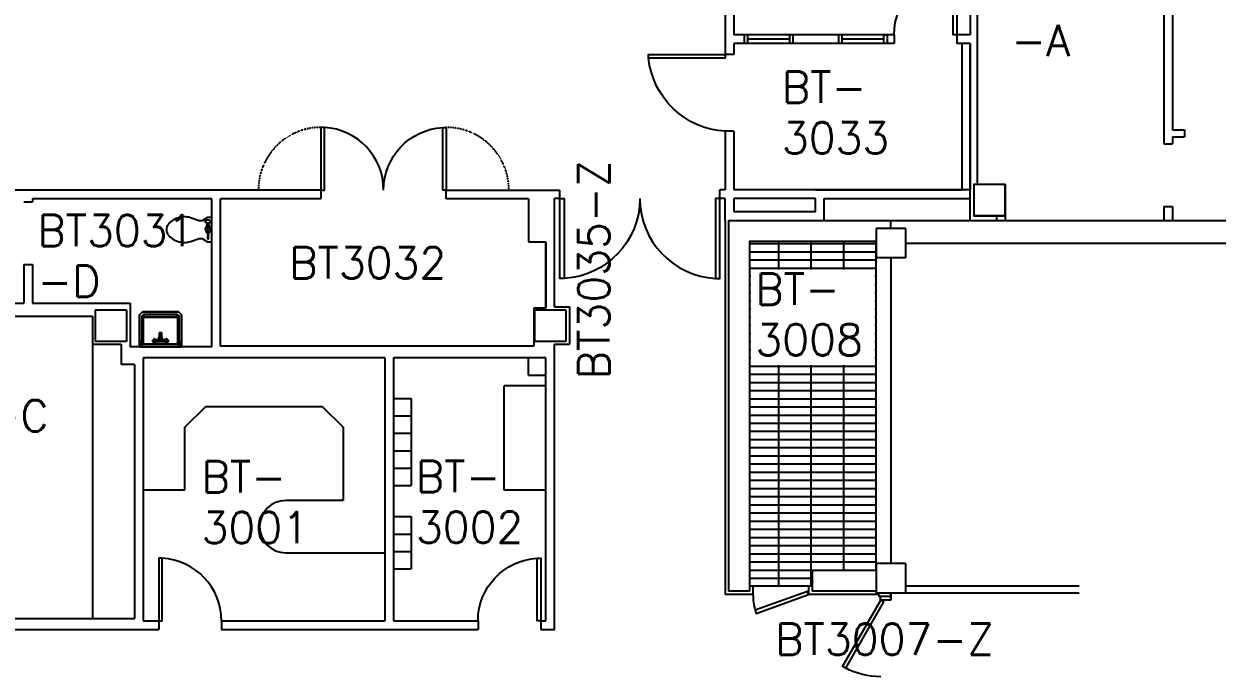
# Model space of a CAD drawing. Extents: x 2912 to 7121, y 18087 to 19938.
# Drawn here: x 5547 to 6233, y 18864 to 19237 of the extents above; entities that cross this region are included whole.
import ezdxf

# ---------------------------------------------------------------- set-up
doc = ezdxf.new("R2010")
doc.units = 0
doc.header["$MEASUREMENT"] = 0
doc.linetypes.add('08224_0-UIHC_NEW_FLOOR_PLA', pattern=[0.1875, 0.125, -0.0625])
for name, color, linetype in [('ARDOOR', 7, 'CONTINUOUS'), ('ARROOMNO', 4, 'CONTINUOUS'), ('ARWALL', 7, 'CONTINUOUS'), ('ARWINDOW', 7, 'CONTINUOUS'), ('COL', 14, 'CONTINUOUS'), ('EXDOOR', 8, 'CONTINUOUS'), ('EXWALL', 8, 'CONTINUOUS'), ('MILL', 1, 'CONTINUOUS'), ('MPFIXTURE', 3, 'CONTINUOUS')]:
    doc.layers.add(name, color=color, linetype=linetype)
doc.styles.add('ROMANS', font='romans.shx', dxfattribs={"height": 18})

msp = doc.modelspace()

# ---------------------------------------------------------------- hatches: boundary and pattern name
at = {"layer": 'EXWALL'}
h = msp.add_hatch(dxfattribs=at)
h.set_pattern_fill('GRATE', color=256, scale=150, style=0)
h.paths.add_polyline_path([(6037.22, 19112.21), (5964.47, 19112.21), (5964.47, 18914.33), (6000.47, 18914.33), (6000.47, 18923.33), (6037.22, 18923.33), (6037.22, 19111.21)])
h.paths.add_polyline_path([(6036.51, 19096.12), (5965.2, 19096.12), (5965.2, 19041.05), (6036.51, 19041.05)], flags=16)

# ---------------------------------------------------------------- linework, layer by layer
at = {"layer": 'ARDOOR'}
msp.add_line((5950.47, 18938.71), (5950.47, 18933.71), dxfattribs=at)
at = {"layer": 'ARDOOR', "flags": 128}
for points in [[(6047.56, 19230.87, -0.396592), (6081.56, 19267.07), (6083.56, 19267.12), (6083.56, 19230.87), (6081.56, 19230.87), (6081.56, 19267.07)], [(5950.47, 19175.46, -0.368403), (5906.47, 19217.46), (5906.47, 19217.46), (5906.47, 19219.46), (5950.47, 19219.46), (5950.47, 19217.46), (5906.47, 19217.46)], [(5754.22, 19141.71, 0.39805), (5720.22, 19177.65), (5718.22, 19177.71), (5718.22, 19141.71), (5720.22, 19141.71), (5720.22, 19177.65)], [(5754.22, 19141.71, -0.39805), (5788.22, 19177.65), (5790.22, 19177.71), (5790.22, 19141.71), (5788.22, 19141.71), (5788.22, 19177.65)], [(5901.47, 19136.87, -0.39805), (5858.02, 19090.94), (5855.47, 19090.87), (5855.47, 19136.87), (5858.02, 19136.87), (5858.02, 19090.94)], [(5901.47, 19136.87, 0.39805), (5944.92, 19090.94), (5947.47, 19090.87), (5947.47, 19136.87), (5944.91, 19136.87), (5944.92, 19090.94)], [(5660.97, 18894.33, 0.39805), (5626.97, 18930.28), (5624.97, 18930.33), (5624.97, 18894.33), (5626.97, 18894.33), (5626.97, 18930.28)], [(5808.47, 18894.33, -0.39805), (5842.47, 18930.28), (5844.47, 18930.33), (5844.47, 18894.33), (5842.47, 18894.33), (5842.47, 18930.28)], [(6039.97, 18862.21, -0.121076), (6019.57, 18867.22), (6019.56, 18867.19), (6017.97, 18868.1), (6039.97, 18906.21), (6041.56, 18905.29), (6019.56, 18867.19)]]:
    msp.add_lwpolyline(points, format="xyb", dxfattribs=at)
at = {"layer": 'ARDOOR', "linetype": '08224_0-UIHC_NEW_FLOOR_PLA'}
for centre, start, end in [((5718.22, 19141.71), 90, 180), ((5790.22, 19141.71), 0, 90)]:
    msp.add_arc(centre, 36, start, end, dxfattribs=at)
at = {"layer": 'ARWALL', "linetype": 'BYBLOCK'}
for p, q in [((6091.22, 19330.87), (6091.22, 19230.87)), ((6095.22, 19301.71), (6095.22, 19144.96)), ((6095.22, 19301.71), (6095.22, 19144.96)), ((6202.53, 19301.71), (6202.53, 19168.21)), ((6207.53, 19301.71), (6207.53, 19176.21)), ((6091.22, 19225.87), (6091.22, 19141.96)), ((6091.22, 19124.21), (6091.22, 19224.96)), ((6207.53, 19176.21), (6214.53, 19176.21)), ((6214.53, 19176.21), (6214.53, 19172.21)), ((6202.53, 19168.21), (6207.53, 19168.21)), ((6207.53, 19172.21), (6214.53, 19172.21)), ((6207.53, 19172.21), (6207.53, 19168.21)), ((5790.22, 19141.71), (5855.47, 19141.71)), ((6002.47, 19141.87), (6086.97, 19141.87)), ((5837.47, 19136.71), (5790.22, 19136.71)), ((5852.47, 19074.71), (5852.47, 19136.87)), ((5955.47, 19136.87), (5955.47, 19129.21)), ((6002.47, 19129.21), (6002.47, 19136.87)), ((6007.47, 19136.87), (6091.22, 19136.87)), ((6007.47, 19124.21), (6007.47, 19136.87)), ((6002.47, 19129.21), (5955.47, 19129.21)), ((6106.47, 19126.96), (6106.47, 19124.21)), ((6111.47, 19126.96), (6111.47, 19124.21)), ((6202.53, 19132.21), (6202.53, 19124.21)), ((6202.53, 19132.21), (6207.53, 19132.21)), ((6207.53, 19132.21), (6207.53, 19124.21)), ((5950.47, 19124.21), (5950.47, 18909.33)), ((6045.72, 19119.71), (6045.72, 19124.21)), ((5847.47, 19073.96), (5847.47, 19111.96)), ((5852.47, 19074.71), (5860.97, 19074.71)), ((5860.97, 19074.71), (5860.97, 19053.14)), ((5852.47, 18889.33), (5852.47, 19053.14)), ((5852.47, 19053.14), (5860.97, 19053.14)), ((5847.47, 18894.33), (5847.47, 19045.33)), ((6153.98, 18914.21), (6054.22, 18914.21)), ((6038.72, 18909.33), (6038.72, 18908.21)), ((6039.72, 18908.21), (6038.72, 18908.21)), ((6039.72, 18906.21), (6039.72, 18908.21)), ((6045.72, 18908.21), (6039.72, 18908.21)), ((6045.72, 18906.21), (6039.72, 18906.21)), ((6045.72, 18906.21), (6039.72, 18906.21)), ((6045.72, 18906.21), (6045.72, 18910.21)), ((6045.72, 18910.21), (6045.72, 18908.21)), ((6045.72, 18908.21), (6045.72, 18906.21)), ((6045.72, 18908.21), (6045.72, 18906.21)), ((6153.98, 18910.21), (6054.22, 18910.21))]:
    msp.add_line(p, q, dxfattribs=at)
at = {"layer": 'ARWALL'}
for p, q in [((5950.47, 19248.46), (5950.47, 19219.46)), ((5955.47, 19248.46), (5955.47, 19230.87)), ((6047.56, 19230.87), (5955.47, 19230.87)), ((6047.56, 19230.87), (6047.56, 19225.87)), ((6091.22, 19230.87), (6083.56, 19230.87)), ((6083.56, 19230.87), (6083.56, 19225.87)), ((5955.47, 19225.87), (5955.47, 19219.46)), ((6047.56, 19225.87), (5955.47, 19225.87)), ((6091.22, 19225.87), (6083.56, 19225.87)), ((6086.47, 19225.87), (6086.47, 19141.87)), ((6091.22, 19225.87), (6091.22, 19141.96)), ((5955.47, 19219.46), (5950.47, 19219.46)), ((5950.47, 19175.46), (5950.47, 19141.87)), ((5955.47, 19175.46), (5950.47, 19175.46)), ((5955.47, 19175.46), (5955.47, 19141.87)), ((5718.22, 19141.71), (5396.34, 19141.71)), ((5718.22, 19141.71), (5718.22, 19136.71)), ((5790.22, 19136.71), (5790.22, 19141.71)), ((5855.47, 19136.87), (5855.47, 19141.71)), ((5950.47, 19141.87), (5947.47, 19141.87)), ((5947.47, 19136.87), (5947.47, 19141.87)), ((6091.22, 19141.87), (5955.47, 19141.87)), ((5547.47, 19134.96), (5552.47, 19134.96)), ((5655.47, 19136.71), (5552.47, 19136.71)), ((5552.47, 19136.71), (5552.47, 19134.96)), ((5655.47, 19051.71), (5655.47, 19136.71)), ((5718.22, 19136.71), (5660.47, 19136.71)), ((5660.47, 19051.96), (5660.47, 19136.71)), ((5837.47, 19136.71), (5837.47, 19111.96)), ((5855.47, 19136.87), (5852.47, 19136.87)), ((5950.47, 19136.87), (5947.47, 19136.87)), ((5950.47, 19124.21), (5950.47, 19136.87)), ((6002.47, 19136.87), (5955.47, 19136.87)), ((5837.47, 19111.96), (5847.47, 19111.96)), ((5847.47, 19111.96), (5847.47, 19073.96)), ((5547.47, 19098.96), (5547.47, 19076.71)), ((5547.47, 19098.96), (5552.47, 19098.96)), ((5552.47, 19098.96), (5552.47, 19076.71)), ((5486.97, 19076.71), (5547.47, 19076.71)), ((5552.47, 19076.71), (5608.47, 19076.71)), ((5608.47, 19076.71), (5608.47, 19051.71)), ((5847.47, 19073.96), (5840.47, 19073.96)), ((5840.47, 19073.96), (5840.47, 19051.96)), ((5498.97, 19069.21), (5586.97, 19069.21)), ((5586.97, 19069.21), (5586.97, 19053.14)), ((5586.97, 19053.14), (5603.47, 19053.14)), ((5603.47, 19053.14), (5603.47, 19041.45)), ((5655.47, 19051.71), (5608.47, 19051.71)), ((5840.47, 19051.96), (5660.47, 19051.96)), ((5754.97, 19045.33), (5615.97, 19045.33)), ((5615.97, 19045.33), (5615.97, 18894.33)), ((5754.97, 19045.33), (5754.97, 18894.33)), ((5847.47, 19045.33), (5759.97, 19045.33)), ((5759.97, 19045.33), (5759.97, 18894.33)), ((5610.97, 19041.45), (5603.47, 19041.45)), ((5610.97, 19041.45), (5610.97, 18895.71)), ((5847.47, 19041.45), (5847.47, 19041.45)), ((5624.97, 18894.33), (5624.97, 18889.33)), ((5660.97, 18894.33), (5660.97, 18889.33)), ((5808.47, 18894.33), (5808.47, 18889.33)), ((5844.47, 18894.33), (5844.47, 18889.33)), ((5844.47, 18894.33), (5847.47, 18894.33))]:
    msp.add_line(p, q, dxfattribs=at)
at = {"layer": 'ARWALL', "linetype": 'CONTINUOUS'}
for p, q in [((5486.97, 18895.71), (5610.97, 18895.71)), ((5615.97, 18894.33), (5624.97, 18894.33)), ((5660.97, 18894.33), (5754.97, 18894.33)), ((5759.97, 18894.33), (5808.47, 18894.33)), ((5486.97, 18889.33), (5624.97, 18889.33)), ((5660.97, 18889.33), (5808.47, 18889.33)), ((5844.47, 18889.33), (5852.47, 18889.33))]:
    msp.add_line(p, q, dxfattribs=at)
at = {"layer": 'ARWINDOW'}
for p, q in [((5961.38, 19230.87), (5961.38, 19225.87)), ((5963.38, 19230.87), (5961.38, 19230.87)), ((5987.38, 19230.87), (5963.38, 19230.87)), ((5963.38, 19230.87), (5963.38, 19225.87)), ((5987.38, 19230.87), (5987.38, 19225.87)), ((5989.38, 19230.87), (5989.38, 19225.87)), ((6015.56, 19230.87), (6015.56, 19225.87)), ((6017.56, 19230.87), (6015.56, 19230.87)), ((6041.56, 19230.87), (6017.56, 19230.87)), ((6017.56, 19230.87), (6017.56, 19225.87)), ((6041.56, 19230.87), (6041.56, 19225.87)), ((6041.56, 19230.87), (6043.56, 19230.87)), ((6043.56, 19230.87), (6043.56, 19225.87)), ((5963.38, 19225.87), (5961.38, 19225.87)), ((5987.38, 19228.37), (5963.38, 19228.37)), ((5987.38, 19225.87), (5963.38, 19225.87)), ((6017.56, 19225.87), (6015.56, 19225.87)), ((6041.56, 19228.37), (6017.56, 19228.37)), ((6041.56, 19225.87), (6017.56, 19225.87)), ((6043.56, 19225.87), (6041.56, 19225.87))]:
    msp.add_line(p, q, dxfattribs=at)
at = {"layer": 'COL'}
for p, q in [((6093.47, 19144.96), (6093.47, 19126.96)), ((6111.47, 19144.96), (6093.47, 19144.96)), ((6111.47, 19144.96), (6111.47, 19126.96)), ((6111.47, 19126.96), (6093.47, 19126.96)), ((6037.22, 19119.71), (6037.22, 19102.71)), ((6054.22, 19119.71), (6037.22, 19119.71)), ((6054.22, 19119.71), (6054.22, 19102.71)), ((6054.22, 19102.71), (6037.22, 19102.71)), ((5588.47, 19072.71), (5588.47, 19054.71)), ((5606.47, 19072.71), (5588.47, 19072.71)), ((5606.47, 19072.71), (5606.47, 19054.71)), ((5840.97, 19072.71), (5840.97, 19054.71)), ((5858.97, 19072.71), (5840.97, 19072.71)), ((5858.97, 19072.71), (5858.97, 19054.71)), ((5606.47, 19054.71), (5588.47, 19054.71)), ((5858.97, 19054.71), (5840.97, 19054.71)), ((6037.22, 18927.21), (6037.22, 18910.21)), ((6054.22, 18927.21), (6037.22, 18927.21)), ((6037.22, 18927.21), (6037.22, 18910.21)), ((6054.22, 18927.21), (6037.22, 18927.21)), ((6054.22, 18927.21), (6054.22, 18910.21)), ((6054.22, 18927.21), (6054.22, 18910.21)), ((6054.22, 18910.21), (6037.22, 18910.21)), ((6054.22, 18910.21), (6037.22, 18910.21))]:
    msp.add_line(p, q, dxfattribs=at)
at = {"layer": 'COL', "linetype": 'CONTINUOUS'}
msp.add_lwpolyline([(6111.47, 19126.96), (6111.47, 19144.96), (6093.47, 19144.96), (6093.47, 19126.96), (6111.47, 19126.96)], dxfattribs=at)
at = {"layer": 'EXDOOR', "flags": 128}
msp.add_lwpolyline([(5966.47, 18909.33, 0.071027), (5967.75, 18900.38), (5967.75, 18900.38), (5968.37, 18898.48), (5998.47, 18909.33), (5997.79, 18911.21), (5967.75, 18900.38), (5968.31, 18898.46)], format="xyb", dxfattribs=at)
at = {"layer": 'EXWALL'}
for p, q in [((5952.47, 19124.21), (6106.47, 19124.21)), ((5952.47, 19124.21), (5952.47, 18911.33)), ((6045.72, 19124.21), (6435.72, 19124.21)), ((6045.72, 19119.71), (6045.72, 19124.21)), ((5964.47, 19112.21), (5964.47, 18911.33)), ((6054.22, 19111.21), (6277.22, 19111.21)), ((6045.72, 19102.71), (6045.72, 18927.21))]:
    msp.add_line(p, q, dxfattribs=at)
at = {"layer": 'EXWALL', "linetype": 'CONTINUOUS'}
for p, q in [((6000.47, 18923.33), (6000.47, 18911.33)), ((5966.47, 18914.33), (5966.47, 18909.33)), ((5998.47, 18914.33), (5998.47, 18909.33)), ((5966.47, 18909.33), (5950.47, 18909.33)), ((5964.47, 18911.33), (5952.47, 18911.33)), ((6038.72, 18909.33), (5998.47, 18909.33)), ((6037.22, 18911.33), (6000.47, 18911.33))]:
    msp.add_line(p, q, dxfattribs=at)
at = {"layer": 'EXWALL'}
for points in [[(6000.47, 18923.33), (6037.22, 18923.33), (6037.22, 19112.21), (5964.47, 19112.21)], [(6037.22, 19112.21), (5964.47, 19112.21), (5964.47, 18914.33), (6000.47, 18914.33), (6000.47, 18923.33), (6037.22, 18923.33), (6037.22, 19111.21), (6037.22, 19112.21)]]:
    msp.add_lwpolyline(points, dxfattribs=at)
at = {"layer": 'MILL', "linetype": 'BYBLOCK'}
for p, q in [((5586.97, 19053.14), (5586.97, 18895.71)), ((5837.47, 19035.33), (5837.47, 19045.33)), ((5823.47, 18969.33), (5823.47, 19029.33)), ((5759.97, 19022.02), (5769.97, 19022.02)), ((5759.97, 19012.02), (5769.97, 19012.02)), ((5759.97, 19002.02), (5769.97, 19002.02)), ((5759.97, 18992.02), (5769.97, 18992.02)), ((5759.97, 18982.02), (5769.97, 18982.02)), ((5759.97, 18972.02), (5769.97, 18972.02)), ((5759.97, 18954.16), (5769.97, 18954.16)), ((5759.97, 18944.16), (5769.97, 18944.16)), ((5759.97, 18934.16), (5769.97, 18934.16)), ((5759.97, 18924.16), (5769.97, 18924.16))]:
    msp.add_line(p, q, dxfattribs=at)
at = {"layer": 'MILL'}
for p, q in [((5837.47, 19035.33), (5847.47, 19035.33)), ((5847.47, 19029.33), (5823.47, 19029.33)), ((5639.97, 19005.45), (5651.97, 19017.45)), ((5651.97, 19017.45), (5718.97, 19017.45)), ((5718.97, 19017.45), (5730.97, 19005.45)), ((5769.97, 19022.02), (5769.97, 18972.02)), ((5639.97, 18969.45), (5639.97, 19005.45)), ((5730.97, 19005.45), (5730.97, 18963.39)), ((5615.97, 18969.45), (5639.97, 18969.45)), ((5847.47, 18969.33), (5823.47, 18969.33)), ((5730.97, 18963.39), (5697.97, 18963.39)), ((5769.97, 18954.16), (5769.97, 18924.16)), ((5697.97, 18933.39), (5754.97, 18933.39))]:
    msp.add_line(p, q, dxfattribs=at)
msp.add_arc((5697.97, 18948.39), 15, 90, 270, dxfattribs=at)
at = {"layer": 'MPFIXTURE'}
for p, q in [((5651.87, 19123.12), (5651.87, 19124.13)), ((5651.93, 19124.19), (5652.43, 19124.19)), ((5652.43, 19123.06), (5651.93, 19123.06)), ((5652.43, 19121.11), (5652.43, 19121.33)), ((5652.49, 19121.39), (5652.82, 19121.39)), ((5652.82, 19121.05), (5652.49, 19121.05)), ((5652.82, 19121.39), (5652.82, 19122.89)), ((5652.82, 19121.04), (5652.82, 19121.05)), ((5652.82, 19120.64), (5652.82, 19121.05)), ((5652.82, 19120.79), (5652.82, 19120.64)), ((5652.88, 19119.28), (5653.09, 19119.64)), ((5653.09, 19118.91), (5652.88, 19119.28)), ((5653.09, 19119.64), (5653.51, 19119.64)), ((5653.51, 19118.91), (5653.09, 19118.91)), ((5653.51, 19119.64), (5653.72, 19119.28)), ((5653.72, 19119.28), (5653.51, 19118.91)), ((5653.78, 19121.39), (5653.78, 19122.89)), ((5653.78, 19121.39), (5654.1, 19121.39)), ((5653.78, 19121.04), (5653.78, 19121.05)), ((5653.78, 19120.64), (5653.78, 19121.05)), ((5654.1, 19121.05), (5653.78, 19121.05)), ((5654.16, 19121.33), (5654.16, 19121.11)), ((5654.17, 19124.19), (5654.66, 19124.19)), ((5654.66, 19123.06), (5654.17, 19123.06)), ((5654.72, 19124.13), (5655.47, 19124.13)), ((5654.72, 19123.12), (5655.47, 19123.12)), ((5652.44, 19117.42), (5652.44, 19117.64)), ((5652.5, 19117.7), (5652.74, 19117.7)), ((5652.74, 19117.36), (5652.5, 19117.36)), ((5652.74, 19117.95), (5652.74, 19117.7)), ((5652.74, 19117.36), (5652.74, 19116.87)), ((5652.8, 19116.81), (5653.81, 19116.81)), ((5653.15, 19116.81), (5652.98, 19114.03)), ((5653.64, 19114.04), (5653.48, 19116.81)), ((5653.87, 19117.7), (5653.86, 19117.95)), ((5653.87, 19117.7), (5654.11, 19117.7)), ((5654.11, 19117.36), (5653.87, 19117.36)), ((5653.87, 19116.87), (5653.87, 19117.36)), ((5654.17, 19117.64), (5654.17, 19117.42))]:
    msp.add_line(p, q, dxfattribs=at)
at = {"layer": 'MPFIXTURE', "linetype": 'BYBLOCK'}
msp.add_lwpolyline([(5648.28, 19113.92), (5649.88, 19113.92), (5652.97, 19111.96), (5655.47, 19111.96), (5655.47, 19125.96), (5652.97, 19125.96), (5649.88, 19124), (5648.28, 19124), (5643.15, 19125.8, 0.08237), (5639.75, 19126.36, 0.08237), (5636.36, 19125.8, 0.073528), (5632.81, 19124.27, 0.084425), (5630.1, 19121.62, 0.117036), (5629.47, 19118.96, 0.117036), (5630.1, 19116.29, 0.084425), (5632.81, 19113.65, 0.074791), (5636.63, 19111.97, 0.09898), (5639.75, 19111.55, 0.08237), (5643.15, 19112.12)], format="xyb", close=True, dxfattribs=at)
at = {"layer": 'MPFIXTURE'}
msp.add_circle((5653.3, 19119.28), 1.44, dxfattribs=at)
for centre, radius, start, end in [((5651.93, 19124.13), 0.0602, 90, 180), ((5651.93, 19123.12), 0.0602, 180, 270), ((5652.89, 19123.52), 0.816, 118.48793, 124.40306), ((5652.91, 19123.78), 0.865, 235.94062, 241.51207), ((5652.49, 19121.33), 0.0602, 90, 180), ((5652.49, 19121.11), 0.0602, 180, 270), ((5653.14, 19123.06), 1.33, 102.66875, 118.48793), ((5653.14, 19124.19), 1.33, 241.51207, 257.33125), ((5653.3, 19122.34), 2.08, 90, 102.66875), ((5653.3, 19124.91), 2.08, 257.33125, 270), ((5653.3, 19122.34), 2.08, 77.33125, 90), ((5653.3, 19124.91), 2.08, 270, 282.66875), ((5653.46, 19123.06), 1.33, 61.51207, 77.33125), ((5653.46, 19124.19), 1.33, 282.66875, 298.48793), ((5653.71, 19123.52), 0.816, 55.59694, 61.51207), ((5653.71, 19123.73), 0.816, 298.48793, 304.40306), ((5654.1, 19121.33), 0.0602, 0, 90), ((5654.1, 19121.11), 0.0602, 270, 0), ((5654.66, 19124.13), 0.0602, 0, 90), ((5654.66, 19123.12), 0.0602, 270, 0), ((5652.5, 19117.64), 0.0602, 90, 180), ((5652.5, 19117.42), 0.0602, 180, 270), ((5652.8, 19116.87), 0.0602, 180, 270), ((5653.31, 19114.03), 0.329, 180, 1.70769), ((5653.81, 19116.87), 0.0602, 270, 0), ((5654.11, 19117.64), 0.0602, 0, 90), ((5654.11, 19117.42), 0.0602, 270, 0)]:
    msp.add_arc(centre, radius, start, end, dxfattribs=at)
for points, invisible_edges in [([(5616.29, 19070.21, -12), (5615.67, 19071.71, -12), (5613.97, 19070.01, -12), (5615.47, 19069.39, -12)], 5), ([(5616.29, 19070.21, -12.25), (5615.47, 19069.39, -12.25), (5613.97, 19070.01, -12.25), (5615.67, 19071.71, -12.25)], 10), ([(5635.65, 19070.21, -12), (5636.27, 19071.71, -12), (5615.67, 19071.71, -12), (5616.29, 19070.21, -12)], 5), ([(5635.65, 19070.21, -12.25), (5616.29, 19070.21, -12.25), (5615.67, 19071.71, -12.25), (5636.27, 19071.71, -12.25)], 10), ([(5636.47, 19069.39, -12), (5637.97, 19070.01, -12), (5636.27, 19071.71, -12), (5635.65, 19070.21, -12)], 5), ([(5636.47, 19069.39, -12.25), (5635.65, 19070.21, -12.25), (5636.27, 19071.71, -12.25), (5637.97, 19070.01, -12.25)], 10), ([(5615.47, 19054.91, -12), (5615.47, 19069.39, -12), (5613.97, 19070.01, -12), (5613.97, 19054.91, -12)], 2), ([(5615.47, 19054.91, -12.25), (5613.97, 19054.91, -12.25), (5613.97, 19070.01, -12.25), (5615.47, 19069.39, -12.25)], 4), ([(5613.97, 19054.91, -12.25), (5613.97, 19054.91, -12), (5613.97, 19070.01, -12), (5613.97, 19070.01, -12.25)], 1), ([(5615.94, 19053.21, -24), (5615.44, 19054.91, -12), (5615.44, 19069.39, -12), (5615.94, 19068.01, -24)], 1), ([(5615.97, 19053.21, -24), (5615.97, 19068.01, -24), (5615.47, 19069.39, -12), (5615.47, 19054.91, -12)], 8), ([(5615.97, 19068.01, -24), (5635.97, 19068.01, -24), (5635.27, 19068.71, -24), (5616.67, 19068.71, -24)], 1), ([(5615.97, 19053.21, -24), (5635.97, 19053.21, -24), (5635.97, 19068.01, -24), (5615.97, 19068.01, -24)], 4), ([(5636.47, 19054.91, -12), (5636.47, 19069.39, -12), (5635.97, 19068.01, -24), (5635.97, 19053.21, -24)], 8), ([(5636.5, 19054.91, -12), (5636, 19053.21, -24), (5636, 19068.01, -24), (5636.5, 19069.39, -12)], 1), ([(5636.47, 19054.91, -12), (5637.97, 19054.91, -12), (5637.97, 19070.01, -12), (5636.47, 19069.39, -12)], 4), ([(5636.47, 19054.91, -12.25), (5636.47, 19069.39, -12.25), (5637.97, 19070.01, -12.25), (5637.97, 19054.91, -12.25)], 2), ([(5637.97, 19070.01, -12.25), (5637.97, 19070.01, -12), (5637.97, 19054.91, -12), (5637.97, 19054.91, -12.25)], 4), ([(5613.97, 19051.71, -10.3), (5613.97, 19053.21, -10.3), (5613.97, 19054.91, -12), (5613.97, 19051.71, -12)], 4), ([(5613.97, 19051.71, -12), (5613.97, 19054.91, -12), (5613.97, 19054.91, -12.25), (5613.97, 19051.71, -12.25)], 3), ([(5636.8, 19053.21), (5637.97, 19053.21, -1.17), (5613.97, 19053.21, -1.17), (5615.14, 19053.21)], 2), ([(5613.97, 19051.71, -1.17), (5613.97, 19053.21, -1.17), (5613.97, 19053.21, -10.3), (5613.97, 19051.71, -10.3)], 4), ([(5615.44, 19053.21, -10.3), (5615.44, 19054.91, -12), (5615.44, 19054.91, -12), (5615.94, 19053.21, -24)], 4), ([(5615.47, 19053.21, -10.3), (5615.97, 19053.21, -24), (5615.47, 19054.91, -12)], 2), ([(5636.47, 19053.21, -10.3), (5636.47, 19054.91, -12), (5635.97, 19053.21, -24)], 2), ([(5636.5, 19053.21, -10.3), (5636, 19053.21, -24), (5636, 19053.21, -24), (5636.5, 19054.91, -12)], 4), ([(5637.97, 19051.71, -10.3), (5637.97, 19051.71, -12), (5637.97, 19054.91, -12), (5637.97, 19053.21, -10.3)], 2), ([(5637.97, 19051.71, -12), (5637.97, 19051.71, -12.25), (5637.97, 19054.91, -12.25), (5637.97, 19054.91, -12)], 12), ([(5637.97, 19051.71, -1.17), (5637.97, 19051.71, -10.3), (5637.97, 19053.21, -10.3), (5637.97, 19053.21, -1.17)], 4)]:
    msp.add_3dface(points, dxfattribs=dict(at, invisible_edges=invisible_edges))
for points in [[(5615.67, 19071.71, -12), (5615.67, 19071.71, -12.25), (5613.97, 19070.01, -12.25), (5613.97, 19070.01, -12)], [(5636.27, 19071.71, -12), (5636.27, 19071.71, -12.25), (5615.67, 19071.71, -12.25), (5615.67, 19071.71, -12)], [(5615.67, 19071.71, -12.25), (5615.67, 19071.71, -12), (5636.27, 19071.71, -12)], [(5636.27, 19071.71, -12.25), (5636.27, 19071.71, -12), (5637.97, 19070.01, -12), (5637.97, 19070.01, -12.25)], [(5615.44, 19069.39, -12), (5616.29, 19070.24, -12), (5616.67, 19068.74, -24), (5615.94, 19068.01, -24)], [(5615.47, 19069.39, -12), (5615.97, 19068.01, -24), (5616.67, 19068.71, -24), (5616.29, 19070.21, -12)], [(5635.65, 19070.24, -12), (5635.27, 19068.74, -24), (5616.67, 19068.74, -24), (5616.29, 19070.24, -12)], [(5635.65, 19070.21, -12), (5616.29, 19070.21, -12), (5616.67, 19068.71, -24), (5635.27, 19068.71, -24)], [(5635.27, 19068.74, -24), (5635.65, 19070.24, -12), (5636.5, 19069.39, -12), (5636, 19068.01, -24)], [(5635.27, 19068.71, -24), (5635.97, 19068.01, -24), (5636.47, 19069.39, -12), (5635.65, 19070.21, -12)], [(5625.47, 19054.71, -2.25), (5625.47, 19059.71, -2.25), (5626.47, 19059.71, -2.25), (5626.47, 19054.71, -2.25)], [(5625.47, 19054.71, -1.5), (5626.47, 19054.71, -1.5), (5626.47, 19059.71, -1.5), (5625.47, 19059.71, -1.5)], [(5625.47, 19054.71, -1.5), (5625.47, 19059.71, -1.5), (5625.47, 19059.71, -2.25), (5625.47, 19054.71, -2.25)], [(5626.47, 19059.71, -1.5), (5626.47, 19059.71, -2.25), (5625.47, 19059.71, -2.25), (5625.47, 19059.71, -1.5)], [(5626.47, 19054.71, -1.5), (5626.47, 19054.71, -2.25), (5626.47, 19059.71, -2.25), (5626.47, 19059.71, -1.5)], [(5615.47, 19053.21, -10.3), (5615.47, 19054.91, -12), (5613.97, 19054.91, -12), (5613.97, 19053.21, -10.3)], [(5637.97, 19053.21, -10.3), (5613.97, 19053.21, -10.3), (5613.97, 19053.21, -1.17), (5637.97, 19053.21, -1.17)], [(5615.14, 19051.71), (5615.14, 19053.21), (5613.97, 19053.21, -1.17), (5613.97, 19051.71, -1.17)], [(5636.8, 19051.71), (5636.8, 19053.21), (5615.14, 19053.21), (5615.14, 19051.71)], [(5615.44, 19053.18, -10.3), (5615.97, 19053.21, -24), (5635.97, 19053.21, -24), (5636.5, 19053.18, -10.3)], [(5615.47, 19053.21, -10.3), (5636.47, 19053.21, -10.3), (5635.97, 19053.21, -24), (5615.97, 19053.21, -24)], [(5629.97, 19054.71, -3), (5621.97, 19054.71, -3), (5621.97, 19055.71, -3), (5629.97, 19055.71, -3)], [(5621.97, 19055.71, -2.25), (5629.97, 19055.71, -2.25), (5629.97, 19055.71, -3), (5621.97, 19055.71, -3)], [(5629.97, 19054.71, -2.25), (5629.97, 19055.71, -2.25), (5621.97, 19055.71, -2.25), (5621.97, 19054.71, -2.25)], [(5621.97, 19053.21, -2.25), (5621.97, 19055.71, -2.25), (5621.97, 19055.71, -3), (5621.97, 19053.21, -3)], [(5622.97, 19054.71, -3), (5622.97, 19053.21, -3), (5621.97, 19053.21, -3), (5621.97, 19054.71, -3)], [(5622.97, 19054.71, -2.25), (5621.97, 19054.71, -2.25), (5621.97, 19053.21, -2.25), (5622.97, 19053.21, -2.25)], [(5622.97, 19053.21, -2.25), (5622.97, 19053.21, -3), (5622.97, 19054.71, -3), (5622.97, 19054.71, -2.25)], [(5622.97, 19054.71, -2.25), (5622.97, 19054.71, -3), (5628.97, 19054.71, -3), (5628.97, 19054.71, -2.25)], [(5629.97, 19054.71, -3), (5629.97, 19053.21, -3), (5628.97, 19053.21, -3), (5628.97, 19054.71, -3)], [(5629.97, 19054.71, -2.25), (5628.97, 19054.71, -2.25), (5628.97, 19053.21, -2.25), (5629.97, 19053.21, -2.25)], [(5628.97, 19053.21, -2.25), (5628.97, 19054.71, -2.25), (5628.97, 19054.71, -3), (5628.97, 19053.21, -3)], [(5629.97, 19053.21, -2.25), (5629.97, 19053.21, -3), (5629.97, 19055.71, -3), (5629.97, 19055.71, -2.25)], [(5636.47, 19053.21, -10.3), (5637.97, 19053.21, -10.3), (5637.97, 19054.91, -12), (5636.47, 19054.91, -12)], [(5637.97, 19051.71, -1.17), (5637.97, 19053.21, -1.17), (5636.8, 19053.21), (5636.8, 19051.71)]]:
    msp.add_3dface(points, dxfattribs=at)

# ---------------------------------------------------------------- texts
at = {"layer": 'ARROOMNO', "style": 'ROMANS'}
for s, p in [('-A', (6114.85, 19218.56)), ('BT-', (5983.11, 19191.77, -0.29)), ('3033', (5983.11, 19162.62, -0.29)), ('BT3031', (5555.22, 19109.43)), ('BT3032', (5699.98, 19090.95)), ('-D', (5555.22, 19080.29)), ('BT-', (5967.89, 19075.84)), ('3008', (5967.89, 19046.69)), ('3031-C', (5463.73, 19003.04)), ('BT-', (5649.58, 18967.96)), ('BT-', (5772.8, 18968.15)), ('3001', (5649.58, 18938.82)), ('3002', (5772.8, 18939.01)), ('BT3007-Z', (5979.29, 18874.75))]:
    msp.add_text(s, height=18, dxfattribs=at).set_placement(p)
msp.add_text('BT3035-Z', height=18, rotation=90, dxfattribs=at).set_placement((5883.99, 19033.05))

# ---------------------------------------------------------------- meshes
at = {"layer": 'MPFIXTURE'}
mesh = msp.add_polyface(dxfattribs=at)
corners = [(5625.97, 19056.71, -24), (5626.47, 19057.57, -24), (5626.83, 19057.21, -24), (5626.97, 19056.71, -24), (5626.83, 19056.21, -24), (5626.47, 19055.84, -24), (5625.97, 19055.71, -24), (5625.47, 19055.84, -24), (5625.1, 19056.21, -24), (5624.97, 19056.71, -24), (5625.1, 19057.21, -24), (5625.47, 19057.57, -24), (5625.97, 19057.71, -24), (5625.97, 19056.71, -23.9), (5626.47, 19057.57, -23.9), (5626.83, 19057.21, -23.9), (5626.97, 19056.71, -23.9), (5626.83, 19056.21, -23.9), (5626.47, 19055.84, -23.9), (5625.97, 19055.71, -23.9), (5625.47, 19055.84, -23.9), (5625.1, 19056.21, -23.9), (5624.97, 19056.71, -23.9), (5625.1, 19057.21, -23.9), (5625.47, 19057.57, -23.9), (5625.97, 19057.71, -23.9)]
mesh.append_faces([[corners[k] for k in face] for face in [(0, 1, 2), (0, 2, 3), (0, 3, 4), (0, 4, 5), (0, 5, 6), (0, 6, 7), (0, 7, 8), (0, 8, 9), (0, 9, 10), (0, 10, 11), (0, 11, 12), (0, 12, 1), (2, 1, 14, 15), (3, 2, 15, 16), (4, 3, 16, 17), (5, 4, 17, 18), (6, 5, 18, 19), (7, 6, 19, 20), (8, 7, 20, 21), (9, 8, 21, 22), (10, 9, 22, 23), (11, 10, 23, 24), (12, 11, 24, 25), (1, 12, 25, 14), (13, 15, 14), (13, 16, 15), (13, 17, 16), (13, 18, 17), (13, 19, 18), (13, 20, 19), (13, 21, 20), (13, 22, 21), (13, 23, 22), (13, 24, 23), (13, 25, 24), (13, 14, 25)]])
mesh = msp.add_polyface(dxfattribs=at)
corners = [(5625.97, 19059.21, -2.25), (5626.23, 19059.65, -2.25), (5626.41, 19059.46, -2.25), (5626.48, 19059.21, -2.25), (5626.41, 19058.95, -2.25), (5626.23, 19058.76, -2.25), (5625.97, 19058.69, -2.25), (5625.71, 19058.76, -2.25), (5625.52, 19058.95, -2.25), (5625.45, 19059.21, -2.25), (5625.52, 19059.46, -2.25), (5625.71, 19059.65, -2.25), (5625.97, 19059.72, -2.25), (5625.97, 19059.21, -3), (5626.23, 19059.65, -3), (5626.41, 19059.46, -3), (5626.48, 19059.21, -3), (5626.41, 19058.95, -3), (5626.23, 19058.76, -3), (5625.97, 19058.69, -3), (5625.71, 19058.76, -3), (5625.52, 19058.95, -3), (5625.45, 19059.21, -3), (5625.52, 19059.46, -3), (5625.71, 19059.65, -3), (5625.97, 19059.72, -3)]
mesh.append_faces([[corners[k] for k in face] for face in [(0, 1, 2), (0, 2, 3), (0, 3, 4), (0, 4, 5), (0, 5, 6), (0, 6, 7), (0, 7, 8), (0, 8, 9), (0, 9, 10), (0, 10, 11), (0, 11, 12), (0, 12, 1), (2, 1, 14, 15), (3, 2, 15, 16), (4, 3, 16, 17), (5, 4, 17, 18), (6, 5, 18, 19), (7, 6, 19, 20), (8, 7, 20, 21), (9, 8, 21, 22), (10, 9, 22, 23), (11, 10, 23, 24), (12, 11, 24, 25), (1, 12, 25, 14), (13, 15, 14), (13, 16, 15), (13, 17, 16), (13, 18, 17), (13, 19, 18), (13, 20, 19), (13, 21, 20), (13, 22, 21), (13, 23, 22), (13, 24, 23), (13, 25, 24), (13, 14, 25)]])
mesh = msp.add_polyface(dxfattribs=at)
corners = [(5623.59, 19055.02, -1), (5621.34, 19055.02, -1), (5621.34, 19055.39, -1), (5623.59, 19055.39, -1), (5623.59, 19055.02, -0.62), (5621.34, 19055.02, -0.62), (5621.34, 19055.39, -0.62), (5623.59, 19055.39, -0.62)]
mesh.append_faces([[corners[k] for k in face] for face in [(4, 7, 6, 5), (7, 3, 2, 6), (3, 0, 1, 2), (0, 4, 5, 1), (4, 0, 3, 7), (6, 2, 1, 5)]])
mesh = msp.add_polyface(dxfattribs=at)
corners = [(5622.47, 19055.21, -2.25), (5622.65, 19055.51, -2.25), (5622.77, 19055.38, -2.25), (5622.82, 19055.21, -2.25), (5622.77, 19055.03, -2.25), (5622.65, 19054.9, -2.25), (5622.47, 19054.85, -2.25), (5622.29, 19054.9, -2.25), (5622.16, 19055.03, -2.25), (5622.11, 19055.21, -2.25), (5622.16, 19055.38, -2.25), (5622.29, 19055.51, -2.25), (5622.47, 19055.56, -2.25), (5622.47, 19055.21, -1), (5622.65, 19055.51, -1), (5622.77, 19055.38, -1), (5622.82, 19055.21, -1), (5622.77, 19055.03, -1), (5622.65, 19054.9, -1), (5622.47, 19054.85, -1), (5622.29, 19054.9, -1), (5622.16, 19055.03, -1), (5622.11, 19055.21, -1), (5622.16, 19055.38, -1), (5622.29, 19055.51, -1), (5622.47, 19055.56, -1)]
mesh.append_faces([[corners[k] for k in face] for face in [(0, 1, 2), (0, 2, 3), (0, 3, 4), (0, 4, 5), (0, 5, 6), (0, 6, 7), (0, 7, 8), (0, 8, 9), (0, 9, 10), (0, 10, 11), (0, 11, 12), (0, 12, 1), (2, 1, 14, 15), (3, 2, 15, 16), (4, 3, 16, 17), (5, 4, 17, 18), (6, 5, 18, 19), (7, 6, 19, 20), (8, 7, 20, 21), (9, 8, 21, 22), (10, 9, 22, 23), (11, 10, 23, 24), (12, 11, 24, 25), (1, 12, 25, 14), (13, 15, 14), (13, 16, 15), (13, 17, 16), (13, 18, 17), (13, 19, 18), (13, 20, 19), (13, 21, 20), (13, 22, 21), (13, 23, 22), (13, 24, 23), (13, 25, 24), (13, 14, 25)]])
mesh = msp.add_polyface(dxfattribs=at)
corners = [(5622.28, 19054.08, -1), (5622.28, 19056.33, -1), (5622.66, 19056.33, -1), (5622.66, 19054.08, -1), (5622.28, 19054.08, -0.62), (5622.28, 19056.33, -0.62), (5622.66, 19056.33, -0.62), (5622.66, 19054.08, -0.62)]
mesh.append_faces([[corners[k] for k in face] for face in [(4, 7, 6, 5), (7, 3, 2, 6), (3, 0, 1, 2), (0, 4, 5, 1), (4, 0, 3, 7), (6, 2, 1, 5)]])
mesh = msp.add_polyface(dxfattribs=at)
corners = [(5630.59, 19055.02, -1), (5628.34, 19055.02, -1), (5628.34, 19055.39, -1), (5630.59, 19055.39, -1), (5630.59, 19055.02, -0.62), (5628.34, 19055.02, -0.62), (5628.34, 19055.39, -0.62), (5630.59, 19055.39, -0.62)]
mesh.append_faces([[corners[k] for k in face] for face in [(4, 7, 6, 5), (7, 3, 2, 6), (3, 0, 1, 2), (0, 4, 5, 1), (4, 0, 3, 7), (6, 2, 1, 5)]])
mesh = msp.add_polyface(dxfattribs=at)
corners = [(5629.47, 19055.21, -2.25), (5629.65, 19055.51, -2.25), (5629.77, 19055.38, -2.25), (5629.82, 19055.21, -2.25), (5629.77, 19055.03, -2.25), (5629.65, 19054.9, -2.25), (5629.47, 19054.85, -2.25), (5629.29, 19054.9, -2.25), (5629.16, 19055.03, -2.25), (5629.11, 19055.21, -2.25), (5629.16, 19055.38, -2.25), (5629.29, 19055.51, -2.25), (5629.47, 19055.56, -2.25), (5629.47, 19055.21, -1), (5629.65, 19055.51, -1), (5629.77, 19055.38, -1), (5629.82, 19055.21, -1), (5629.77, 19055.03, -1), (5629.65, 19054.9, -1), (5629.47, 19054.85, -1), (5629.29, 19054.9, -1), (5629.16, 19055.03, -1), (5629.11, 19055.21, -1), (5629.16, 19055.38, -1), (5629.29, 19055.51, -1), (5629.47, 19055.56, -1)]
mesh.append_faces([[corners[k] for k in face] for face in [(0, 1, 2), (0, 2, 3), (0, 3, 4), (0, 4, 5), (0, 5, 6), (0, 6, 7), (0, 7, 8), (0, 8, 9), (0, 9, 10), (0, 10, 11), (0, 11, 12), (0, 12, 1), (2, 1, 14, 15), (3, 2, 15, 16), (4, 3, 16, 17), (5, 4, 17, 18), (6, 5, 18, 19), (7, 6, 19, 20), (8, 7, 20, 21), (9, 8, 21, 22), (10, 9, 22, 23), (11, 10, 23, 24), (12, 11, 24, 25), (1, 12, 25, 14), (13, 15, 14), (13, 16, 15), (13, 17, 16), (13, 18, 17), (13, 19, 18), (13, 20, 19), (13, 21, 20), (13, 22, 21), (13, 23, 22), (13, 24, 23), (13, 25, 24), (13, 14, 25)]])
mesh = msp.add_polyface(dxfattribs=at)
corners = [(5629.28, 19054.08, -1), (5629.28, 19056.33, -1), (5629.66, 19056.33, -1), (5629.66, 19054.08, -1), (5629.28, 19054.08, -0.62), (5629.28, 19056.33, -0.62), (5629.66, 19056.33, -0.62), (5629.66, 19054.08, -0.62)]
mesh.append_faces([[corners[k] for k in face] for face in [(4, 7, 6, 5), (7, 3, 2, 6), (3, 0, 1, 2), (0, 4, 5, 1), (4, 0, 3, 7), (6, 2, 1, 5)]])

doc.saveas('drawing.dxf')
